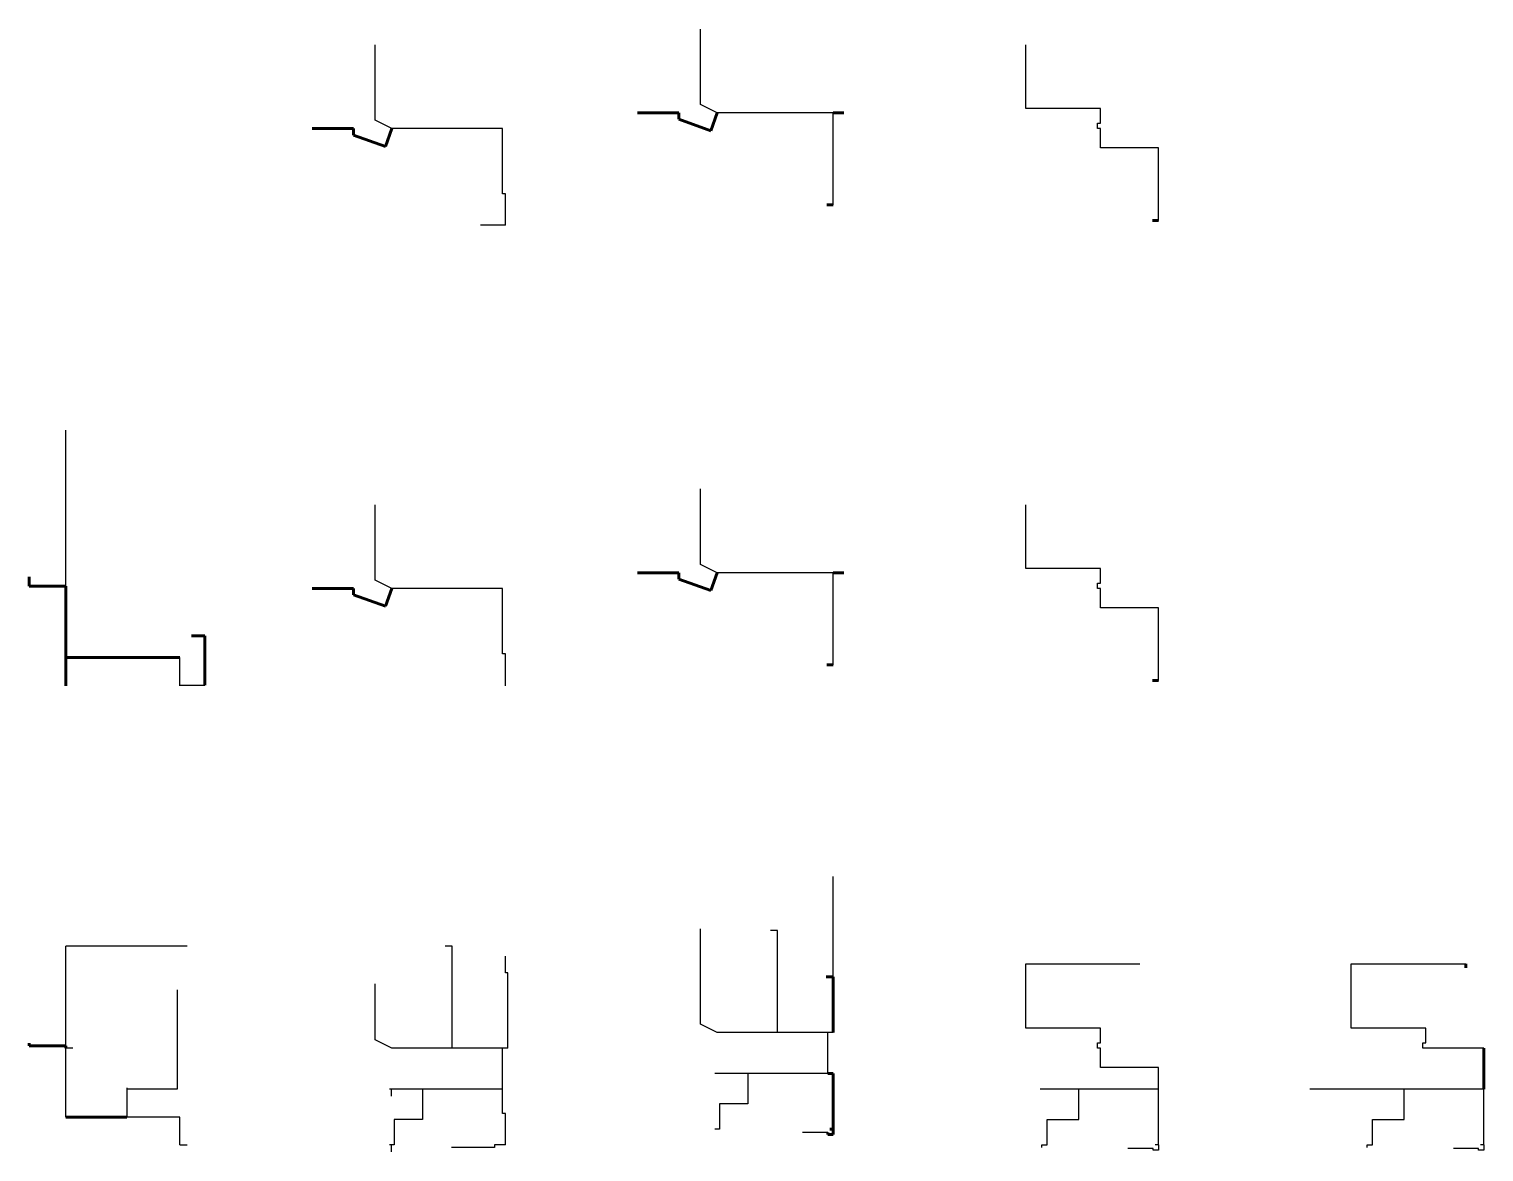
# Model space of a CAD drawing. Extents: x -8 to 1889, y -3161 to 26.
# Drawn here: x 6 to 1889, y -3161 to -1708 of the extents above.
import ezdxf

# ---------------------------------------------------------------- set-up
doc = ezdxf.new("R2010")
doc.units = 0
doc.layers.add('EL_KABLE', color=9, linetype='Continuous', lineweight=60)
doc.layers.add('EL_WIRES', color=3, linetype='Continuous')

msp = doc.modelspace()

# ---------------------------------------------------------------- linework, layer by layer
for p, q in [((874.8, -1805.8), (874.8, -1708.2)), ((453.8, -1826.2), (453.8, -1728.6)), ((1295.8, -1811.1), (1295.8, -1728.6)), ((896.4, -1816.6), (874.8, -1805.8)), ((1046.6, -1816.6), (896.4, -1816.6)), ((1046.6, -1935.6), (1046.6, -1816.6)), ((1392.4, -1811.1), (1295.8, -1811.1)), ((1392.4, -1830), (1392.4, -1811.1)), ((475.4, -1837), (453.8, -1826.2)), ((618.6, -1837), (475.4, -1837)), ((618.6, -1921.4), (618.6, -1837)), ((1388.6, -1837), (1388.6, -1830)), ((1388.6, -1830), (1392.4, -1830)), ((1392.4, -1837), (1388.6, -1837)), ((1392.4, -1862), (1392.4, -1837)), ((1467.6, -1862), (1392.4, -1862)), ((1467.6, -1956), (1467.6, -1862)), ((622.4, -1921.4), (618.6, -1921.4)), ((622.4, -1962), (622.4, -1921.4)), ((622.4, -1962), (590.3, -1962)), ((53.6, -2428.8), (53.6, -2227)), ((874.8, -2400.8), (874.8, -2303.2)), ((453.8, -2421.2), (453.8, -2323.6)), ((1295.8, -2406.1), (1295.8, -2323.6)), ((896.4, -2411.6), (874.8, -2400.8)), ((1392.4, -2406.1), (1295.8, -2406.1)), ((1392.4, -2425), (1392.4, -2406.1)), ((475.4, -2432), (453.8, -2421.2)), ((1046.6, -2411.6), (896.4, -2411.6)), ((1046.6, -2530.6), (1046.6, -2411.6)), ((1388.6, -2432), (1388.6, -2425)), ((1388.6, -2425), (1392.4, -2425)), ((618.6, -2432), (475.4, -2432)), ((618.6, -2516.4), (618.6, -2432)), ((1392.4, -2432), (1388.6, -2432)), ((1392.4, -2457), (1392.4, -2432)), ((1467.6, -2457), (1392.4, -2457)), ((1467.6, -2551), (1467.6, -2457)), ((53.6, -2521.1), (53.6, -2521.1)), ((201.4, -2557), (201.4, -2521.1)), ((622.4, -2516.4), (618.6, -2516.4)), ((622.4, -2558), (622.4, -2516.4)), ((201.4, -2557), (233.6, -2557)), ((201.4, -2558), (201.4, -2557)), ((1046.6, -2934.6), (1046.6, -2804.6)), ((874.8, -2995.8), (874.8, -2872.4)), ((974.6, -2874.6), (965.6, -2874.6)), ((974.6, -3006.6), (974.6, -2874.6)), ((53.6, -3023.8), (53.6, -2895)), ((210.7, -2895), (53.6, -2895)), ((553.6, -2895), (544.6, -2895)), ((553.6, -3027), (553.6, -2895)), ((622.4, -2929.2), (622.4, -2907.6)), ((625.6, -2929.2), (622.4, -2929.2)), ((625.6, -3027), (625.6, -2929.2)), ((197.6, -2951.5), (197.6, -3080)), ((453.8, -3016.2), (453.8, -2943.7)), ((896.4, -3006.6), (874.8, -2995.8)), ((974.6, -3006.6), (896.4, -3006.6)), ((1039.6, -3006.6), (974.6, -3006.6)), ((1039.6, -3059.6), (1039.6, -3006.6)), ((1046.6, -3006.6), (1039.6, -3006.6)), ((1392.4, -3001.1), (1295.8, -3001.1)), ((1392.4, -3020), (1392.4, -3001.1)), ((1813.4, -3001.1), (1716.8, -3001.1)), ((1813.4, -3020), (1813.4, -3001.1)), ((53.6, -3116.1), (53.6, -3027)), ((62.6, -3027), (53.6, -3027)), ((475.4, -3027), (453.8, -3016.2)), ((553.6, -3027), (475.4, -3027)), ((618.6, -3027), (553.6, -3027)), ((618.6, -3080), (618.6, -3027)), ((625.6, -3027), (618.6, -3027)), ((1388.6, -3027), (1388.6, -3020)), ((1388.6, -3020), (1392.4, -3020)), ((1392.4, -3027), (1388.6, -3027)), ((1392.4, -3052), (1392.4, -3027)), ((1809.6, -3027), (1809.6, -3020)), ((1809.6, -3020), (1813.4, -3020)), ((1888.6, -3027), (1809.6, -3027)), ((936.1, -3059.6), (893.6, -3059.6)), ((936.1, -3059.6), (936.1, -3098.8)), ((1039.6, -3059.6), (936.1, -3059.6)), ((1467.6, -3052), (1392.4, -3052)), ((1467.6, -3080), (1467.6, -3052)), ((132.6, -3078), (132.6, -3080)), ((132.6, -3080), (132.6, -3116.1)), ((197.6, -3080), (132.6, -3080)), ((474.6, -3080), (472.6, -3080)), ((474.6, -3080), (474.6, -3089.1)), ((515.1, -3080), (474.6, -3080)), ((515.1, -3080), (515.1, -3119.2)), ((618.6, -3080), (515.1, -3080)), ((618.6, -3111.4), (618.6, -3080)), ((899.4, -3098.8), (899.4, -3131.6)), ((936.1, -3098.8), (899.4, -3098.8)), ((201.4, -3116.1), (132.6, -3116.1)), ((201.4, -3152), (201.4, -3116.1)), ((478.4, -3119.2), (478.4, -3152)), ((515.1, -3119.2), (478.4, -3119.2)), ((622.4, -3111.4), (618.6, -3111.4)), ((622.4, -3151.9), (622.4, -3111.4)), ((899.4, -3131.6), (893.6, -3131.6)), ((1039.7, -3136.1), (1007.1, -3136.1)), ((201.4, -3152), (210.7, -3152)), ((474.6, -3152), (472.6, -3152)), ((474.6, -3152), (474.6, -3161.1)), ((478.4, -3152), (474.6, -3152)), ((608.2, -3155.2), (552.6, -3155.2)), ((622.4, -3151.9), (608.2, -3151.9)), ((608.2, -3151.9), (608.2, -3155.2))]:
    msp.add_line(p, q)
at = {"layer": 'EL_KABLE'}
for p, q in [((846.8, -1816.6), (793.6, -1816.6)), ((846.8, -1824.9), (846.8, -1816.6)), ((888.3, -1839.7), (846.8, -1824.9)), ((896.4, -1816.6), (888.3, -1839.7)), ((1060.3, -1816.6), (1046.6, -1816.6)), ((425.8, -1837), (372.6, -1837)), ((425.8, -1845.3), (425.8, -1837)), ((475.4, -1837), (467.3, -1860.1)), ((467.3, -1860.1), (425.8, -1845.3)), ((1046.6, -1935.6), (1038.6, -1935.6)), ((1467.6, -1956), (1459.6, -1956)), ((6.1, -2428.8), (6.1, -2416.8)), ((846.8, -2411.6), (793.6, -2411.6)), ((846.8, -2419.9), (846.8, -2411.6)), ((888.3, -2434.7), (846.8, -2419.9)), ((896.4, -2411.6), (888.3, -2434.7)), ((1060.3, -2411.6), (1046.6, -2411.6)), ((53.6, -2428.8), (6.1, -2428.8)), ((53.6, -2521.1), (53.6, -2428.8)), ((425.8, -2432), (372.6, -2432)), ((425.8, -2440.3), (425.8, -2432)), ((467.3, -2455.1), (425.8, -2440.3)), ((475.4, -2432), (467.3, -2455.1)), ((233.6, -2493.2), (216.4, -2493.2)), ((233.6, -2557), (233.6, -2493.2)), ((201.4, -2521.1), (53.6, -2521.1)), ((53.6, -2557.9), (53.6, -2521.1)), ((1046.6, -2530.6), (1038.6, -2530.6)), ((1467.6, -2551), (1459.6, -2551)), ((1865.4, -2917.5), (1865.4, -2922.8)), ((1046.6, -2934.6), (1037.6, -2934.6)), ((1046.6, -3006.6), (1046.6, -2934.6)), ((6.1, -3023.8), (6.1, -3020.3)), ((53.6, -3023.8), (6.1, -3023.8)), ((53.6, -3027), (53.6, -3023.8)), ((1888.6, -3080), (1888.6, -3027)), ((1046.6, -3059.6), (1039.6, -3059.6)), ((1046.6, -3059.6), (1046.6, -3131.6)), ((132.6, -3116.1), (53.6, -3116.1)), ((1039.7, -3138.6), (1039.7, -3136.1)), ((1046.6, -3138.6), (1039.7, -3138.6)), ((1046.6, -3131.6), (1042.4, -3131.6)), ((1046.6, -3131.6), (1046.6, -3138.6))]:
    msp.add_line(p, q, dxfattribs=at)
at = {"layer": 'EL_WIRES'}
for p, q in [((1295.8, -2917.5), (1443.4, -2917.5)), ((1295.8, -3001.1), (1295.8, -2917.5)), ((1716.8, -2917.5), (1865.4, -2917.5)), ((1716.8, -3001.1), (1716.8, -2917.5)), ((1364.4, -3080), (1314.6, -3080)), ((1364.4, -3119.2), (1364.4, -3080)), ((1467.6, -3080), (1364.4, -3080)), ((1467.6, -3152), (1467.6, -3080)), ((1785.4, -3080), (1663.6, -3080)), ((1785.4, -3119.2), (1785.4, -3080)), ((1888.6, -3080), (1785.4, -3080)), ((1888.6, -3152), (1888.6, -3080)), ((1323.6, -3152), (1323.6, -3119.2)), ((1323.6, -3119.2), (1364.4, -3119.2)), ((1744.6, -3152), (1744.6, -3119.2)), ((1744.6, -3119.2), (1785.4, -3119.2)), ((1316.6, -3155.5), (1316.6, -3152)), ((1316.6, -3152), (1323.6, -3152)), ((1460.6, -3156.5), (1428.1, -3156.5)), ((1460.6, -3159), (1460.6, -3156.5)), ((1467.6, -3159), (1460.6, -3159)), ((1467.6, -3152), (1463.4, -3152)), ((1467.6, -3152), (1467.6, -3159)), ((1737.6, -3155.5), (1737.6, -3152)), ((1737.6, -3152), (1744.6, -3152)), ((1881.6, -3156.5), (1849.1, -3156.5)), ((1881.6, -3159), (1881.6, -3156.5)), ((1888.6, -3159), (1881.6, -3159)), ((1888.6, -3152), (1884.4, -3152)), ((1888.6, -3152), (1888.6, -3159))]:
    msp.add_line(p, q, dxfattribs=at)

doc.saveas('drawing.dxf')
